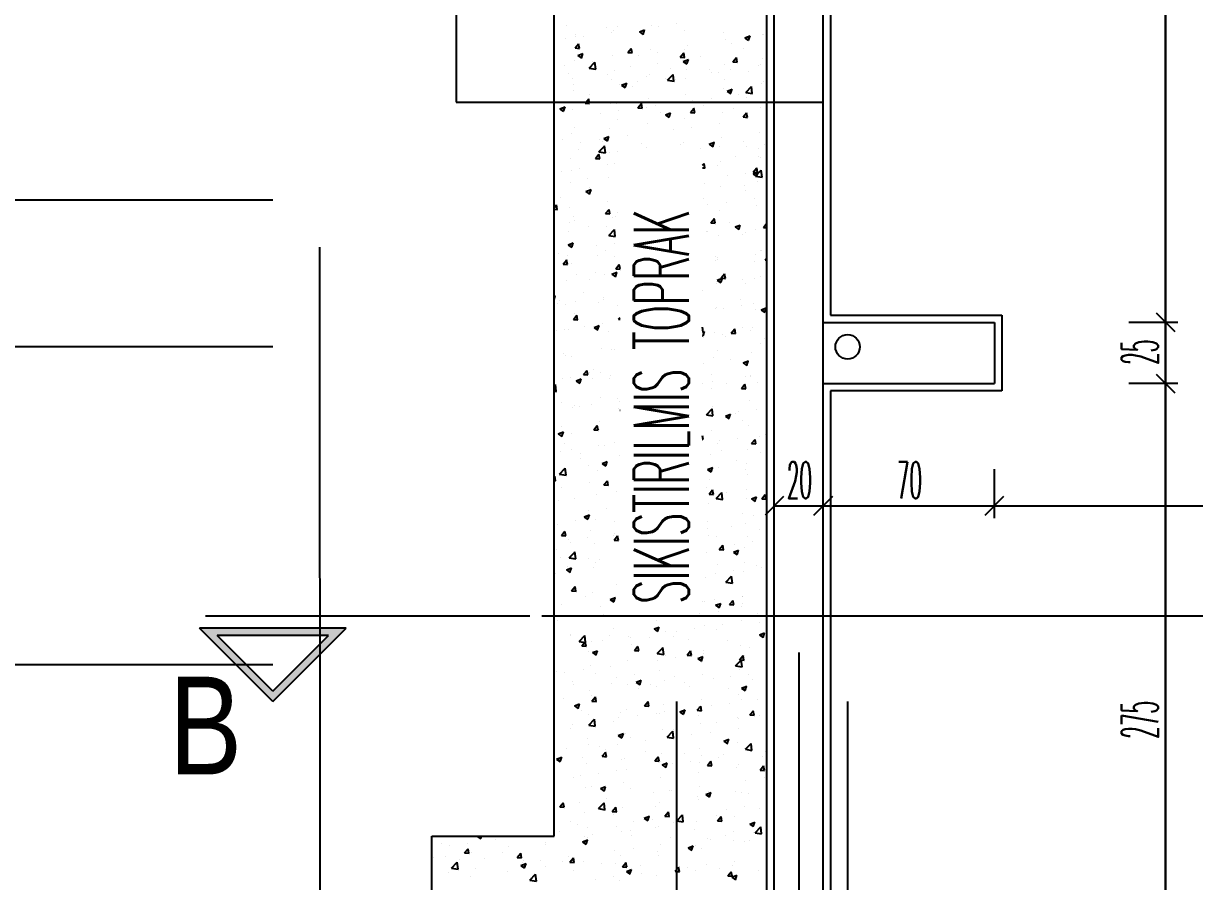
# Model space of a CAD drawing. Extents: x 78 to 306, y -397 to 18.
# Drawn here: x 271.0877 to 271.1835, y -396.5953 to -396.5251 of the extents above; entities that cross this region are included whole.
import ezdxf

# ---------------------------------------------------------------- set-up
doc = ezdxf.new("R2010")
doc.units = 0
doc.header["$LTSCALE"] = 0.5
doc.header["$MEASUREMENT"] = 0
for name, pattern in [('DASHDOT2', [0.5, 0.25, -0.125, 0, -0.125]), ('DASHED', [0.75, 0.5, -0.25]), ('DOT2', [0.125, 0, -0.125])]:
    doc.linetypes.add(name, pattern=pattern)
doc.layers.get('0').update_dxf_attribs({"linetype": 'CONTINUOUS'})
for name, color, linetype in [('AKS', 5, 'DASHDOT2'), ('ASHADE', 7, 'CONTINUOUS'), ('DUVAR', 6, 'CONTINUOUS'), ('INS.YAKL.', 30, 'CONTINUOUS'), ('IZDUSUM', 2, 'DOT2'), ('KAPI', 1, 'CONTINUOUS'), ('KOLON', 4, 'CONTINUOUS'), ('MERDIVEN', 3, 'CONTINUOUS'), ('OLCU', 31, 'CONTINUOUS'), ('SIVA', 7, 'CONTINUOUS'), ('TARAMA', 8, 'CONTINUOUS')]:
    doc.layers.add(name, color=color, linetype=linetype)
doc.styles.add('MİMARİ YAZI', font='arial.ttf')
doc.styles.add('OLCU', font='romans.shx', dxfattribs={"width": 0.6, "height": 0.125})
doc.styles.add('OLCUIC', font='ROMANS.SHX', dxfattribs={"width": 0.4, "height": 0.15})

msp = doc.modelspace()

# ---------------------------------------------------------------- hatches: boundary and pattern name
at = {"layer": 'KAPI'}
h = msp.add_hatch(color=256, dxfattribs=at)
h.paths.add_polyline_path([(271.114144, -396.57456), (271.102144, -396.57456), (271.108144, -396.58056)])
h.paths.add_polyline_path([(271.112695, -396.57516), (271.108144, -396.579711), (271.103592, -396.57516)], flags=16)

# ---------------------------------------------------------------- linework, layer by layer
at = {"color": 0, "linetype": 'ByBlock'}
for p, q in [((271.180394, -396.54881), (271.181894, -396.55031)), ((271.181894, -396.55031), (271.180394, -396.54881)), ((271.180394, -396.55381), (271.181894, -396.55531)), ((271.181894, -396.55531), (271.180394, -396.55381)), ((271.149894, -396.56381), (271.148394, -396.56531)), ((271.153894, -396.56381), (271.152394, -396.56531)), ((271.152394, -396.56531), (271.153894, -396.56381)), ((271.167894, -396.56381), (271.166394, -396.56531)), ((271.166394, -396.56531), (271.167894, -396.56381))]:
    msp.add_line(p, q, dxfattribs=at)
at = {"layer": 'AKS'}
for p, q in [((271.151144, -396.35156), (271.151144, -396.83956)), ((271.141144, -396.35556), (271.141144, -396.83556)), ((271.155144, -396.35556), (271.155144, -396.83556)), ((271.333144, -396.53956), (271.037144, -396.53956)), ((271.333144, -396.55156), (271.041144, -396.55156)), ((271.333144, -396.57756), (271.037144, -396.57756))]:
    msp.add_line(p, q, dxfattribs=at)
at = {"layer": 'ASHADE'}
msp.add_circle((271.155144, -396.55156), 0.001, dxfattribs=at)
at = {"layer": 'DUVAR'}
for p, q in [((271.149144, -396.60956), (271.149144, -396.47156)), ((271.153144, -396.54956), (271.153144, -396.47156)), ((271.153144, -396.60956), (271.153144, -396.55456))]:
    msp.add_line(p, q, dxfattribs=at)
at = {"layer": 'INS.YAKL.', "linetype": 'DASHED', "ltscale": 0.5}
msp.add_line((271.112061, -396.893402), (271.11197, -396.458667), dxfattribs=at)
at = {"layer": 'IZDUSUM', "ltscale": 0.6}
for p, q in [((271.123144, -396.45756), (271.123144, -396.53156)), ((271.123144, -396.53156), (271.153144, -396.53156))]:
    msp.add_line(p, q, dxfattribs=at)
at = {"layer": 'KAPI', "linetype": 'DASHED', "ltscale": 0.4}
msp.add_line((271.130144, -396.57356), (271.549144, -396.57356), dxfattribs=at)
at = {"layer": 'KAPI'}
for p, q in [((271.114144, -396.57456), (271.102144, -396.57456)), ((271.108144, -396.58056), (271.102144, -396.57456)), ((271.108144, -396.58056), (271.114144, -396.57456)), ((271.112695, -396.57516), (271.103592, -396.57516)), ((271.108144, -396.579711), (271.103592, -396.57516)), ((271.108144, -396.579711), (271.112695, -396.57516))]:
    msp.add_line(p, q, dxfattribs=at)
at = {"layer": 'KOLON'}
for p, q in [((271.153144, -396.55456), (271.153144, -396.54956)), ((271.153144, -396.54956), (271.167144, -396.54956)), ((271.167144, -396.54956), (271.167144, -396.55456)), ((271.153144, -396.55456), (271.167144, -396.55456))]:
    msp.add_line(p, q, dxfattribs=at)
at = {"layer": 'KOLON', "linetype": 'DASHED', "ltscale": 0.4}
msp.add_line((271.10262, -396.57356), (271.129144, -396.57356), dxfattribs=at)
at = {"layer": 'MERDIVEN'}
for p, q in [((271.131144, -396.59156), (271.131144, -396.43956)), ((271.121144, -396.59156), (271.131144, -396.59156)), ((271.121144, -396.63856), (271.121144, -396.59156))]:
    msp.add_line(p, q, dxfattribs=at)
at = {"layer": 'OLCU', "ltscale": 1.4}
for p, q in [((271.181144, -396.45656), (271.181144, -396.73456)), ((271.181144, -396.54956), (271.181144, -396.47156)), ((271.182144, -396.54956), (271.178144, -396.54956)), ((271.181144, -396.55456), (271.181144, -396.54956)), ((271.182144, -396.55456), (271.178144, -396.55456)), ((271.181144, -396.60956), (271.181144, -396.55456)), ((271.167144, -396.56556), (271.167144, -396.56156)), ((271.149144, -396.56456), (271.153144, -396.56456)), ((271.153144, -396.56456), (271.167144, -396.56456)), ((271.167144, -396.56456), (271.281144, -396.56456))]:
    msp.add_line(p, q, dxfattribs=at)
at = {"layer": 'SIVA', "ltscale": 1.4}
for p, q in [((271.148544, -396.60896), (271.148544, -396.47156)), ((271.153744, -396.47216), (271.153744, -396.54896)), ((271.153744, -396.54896), (271.167744, -396.54896)), ((271.167744, -396.54896), (271.167744, -396.55516)), ((271.167744, -396.55516), (271.153744, -396.55516)), ((271.153744, -396.55516), (271.153744, -396.60896))]:
    msp.add_line(p, q, dxfattribs=at)
at = {"layer": 'TARAMA'}
for p, q in [((271.132187, -396.525308), (271.132187, -396.525308)), ((271.132858, -396.526001), (271.132858, -396.526001)), ((271.13539, -396.525444), (271.13539, -396.525444)), ((271.135855, -396.525849), (271.135855, -396.525849)), ((271.135996, -396.5257), (271.135996, -396.5257)), ((271.136358, -396.525401), (271.136358, -396.525401)), ((271.138124, -396.525809), (271.138544, -396.525648)), ((271.138124, -396.525809), (271.138422, -396.52601)), ((271.138416, -396.526012), (271.138538, -396.525649)), ((271.138593, -396.525579), (271.138593, -396.525579)), ((271.139077, -396.525278), (271.139077, -396.525278)), ((271.139644, -396.52535), (271.139644, -396.52535)), ((271.141146, -396.525153), (271.141146, -396.525153)), ((271.141796, -396.525714), (271.141796, -396.525714)), ((271.144999, -396.52585), (271.144999, -396.52585)), ((271.148202, -396.525985), (271.148202, -396.525985)), ((271.148231, -396.526019), (271.148231, -396.526019)), ((271.13208, -396.526346), (271.13208, -396.526346)), ((271.132854, -396.527123), (271.133144, -396.526779)), ((271.13288, -396.52615), (271.13288, -396.52615)), ((271.133207, -396.527156), (271.133138, -396.52678)), ((271.133582, -396.526148), (271.133582, -396.526148)), ((271.142034, -396.526891), (271.142034, -396.526891)), ((271.145151, -396.526441), (271.145151, -396.526441)), ((271.145629, -396.526721), (271.145629, -396.526721)), ((271.146746, -396.52629), (271.147166, -396.526128)), ((271.146746, -396.52629), (271.147045, -396.526491)), ((271.147039, -396.526492), (271.147161, -396.52613)), ((271.147131, -396.526523), (271.147131, -396.526523)), ((271.132854, -396.527123), (271.133213, -396.527155)), ((271.133082, -396.527744), (271.133502, -396.527583)), ((271.133082, -396.527744), (271.133381, -396.527946)), ((271.133375, -396.527947), (271.133497, -396.527584)), ((271.135923, -396.527698), (271.135923, -396.527698)), ((271.137158, -396.5275), (271.137447, -396.527155)), ((271.137158, -396.5275), (271.137516, -396.527531)), ((271.137511, -396.527533), (271.137441, -396.527156)), ((271.138066, -396.527717), (271.138066, -396.527717)), ((271.139004, -396.527275), (271.139004, -396.527275)), ((271.139568, -396.527519), (271.139568, -396.527519)), ((271.141461, -396.527876), (271.141751, -396.527532)), ((271.141461, -396.527876), (271.14182, -396.527908)), ((271.141814, -396.527909), (271.141745, -396.527533)), ((271.14184, -396.52722), (271.14184, -396.52722)), ((271.143108, -396.527779), (271.143108, -396.527779)), ((271.145765, -396.528253), (271.146054, -396.527908)), ((271.146118, -396.528286), (271.146049, -396.527909)), ((271.146607, -396.527179), (271.146607, -396.527179)), ((271.132004, -396.528515), (271.132004, -396.528515)), ((271.132807, -396.528147), (271.132807, -396.528147)), ((271.134014, -396.528774), (271.134481, -396.528287)), ((271.134014, -396.528774), (271.134547, -396.528856)), ((271.134222, -396.52851), (271.134222, -396.52851)), ((271.134276, -396.528216), (271.134276, -396.528216)), ((271.134542, -396.528856), (271.134475, -396.528287)), ((271.137425, -396.528645), (271.137425, -396.528645)), ((271.139609, -396.52838), (271.139609, -396.52838)), ((271.140628, -396.52878), (271.140628, -396.52878)), ((271.141705, -396.528225), (271.142125, -396.528064)), ((271.141705, -396.528225), (271.142003, -396.528426)), ((271.141961, -396.528888), (271.141961, -396.528888)), ((271.141998, -396.528427), (271.142119, -396.528065)), ((271.143831, -396.528916), (271.143831, -396.528916)), ((271.145078, -396.528439), (271.145078, -396.528439)), ((271.145553, -396.52889), (271.145553, -396.52889)), ((271.145765, -396.528253), (271.146124, -396.528284)), ((271.147825, -396.528591), (271.147825, -396.528591)), ((271.148045, -396.528496), (271.148045, -396.528496)), ((271.148158, -396.528016), (271.148158, -396.528016)), ((271.132284, -396.52918), (271.132284, -396.52918)), ((271.132611, -396.529581), (271.132611, -396.529581)), ((271.135487, -396.529316), (271.135487, -396.529316)), ((271.13585, -396.529695), (271.13585, -396.529695)), ((271.13611, -396.528981), (271.13611, -396.528981)), ((271.137989, -396.529886), (271.137989, -396.529886)), ((271.13869, -396.529451), (271.13869, -396.529451)), ((271.138931, -396.529273), (271.138931, -396.529273)), ((271.140262, -396.529586), (271.140262, -396.529586)), ((271.140417, -396.529767), (271.140885, -396.52928)), ((271.140417, -396.529767), (271.140951, -396.529849)), ((271.140945, -396.52985), (271.140879, -396.52928)), ((271.141047, -396.529697), (271.141047, -396.529697)), ((271.141893, -396.529586), (271.141893, -396.529586)), ((271.144051, -396.529088), (271.144051, -396.529088)), ((271.144546, -396.529097), (271.144546, -396.529097)), ((271.145096, -396.529722), (271.145096, -396.529722)), ((271.147034, -396.529051), (271.147034, -396.529051)), ((271.148299, -396.529857), (271.148299, -396.529857)), ((271.132698, -396.530582), (271.132698, -396.530582)), ((271.132734, -396.530145), (271.132734, -396.530145)), ((271.136487, -396.530083), (271.136487, -396.530083)), ((271.136664, -396.53016), (271.137084, -396.529999)), ((271.136664, -396.53016), (271.136962, -396.530361)), ((271.136956, -396.530363), (271.137078, -396.53)), ((271.137548, -396.530298), (271.137548, -396.530298)), ((271.145005, -396.530436), (271.145005, -396.530436)), ((271.145286, -396.530641), (271.145707, -396.530479)), ((271.145286, -396.530641), (271.145585, -396.530842)), ((271.145579, -396.530843), (271.145701, -396.530481)), ((271.146821, -396.53076), (271.147288, -396.530273)), ((271.146821, -396.53076), (271.147354, -396.530843)), ((271.147349, -396.530843), (271.147282, -396.530273)), ((271.148085, -396.530013), (271.148085, -396.530013)), ((271.133028, -396.531559), (271.133028, -396.531559)), ((271.133687, -396.531637), (271.133751, -396.53156)), ((271.133687, -396.531637), (271.134045, -396.531668)), ((271.133751, -396.53156), (271.133976, -396.531292)), ((271.13402, -396.53156), (271.13397, -396.531293)), ((271.13404, -396.531669), (271.13402, -396.53156)), ((271.134048, -396.530899), (271.134048, -396.530899)), ((271.135777, -396.531692), (271.135777, -396.531692)), ((271.136231, -396.531695), (271.136231, -396.531695)), ((271.13799, -396.532013), (271.13828, -396.531668)), ((271.138343, -396.532046), (271.138274, -396.53167)), ((271.138858, -396.53127), (271.138858, -396.53127)), ((271.141888, -396.530886), (271.141888, -396.530886)), ((271.142473, -396.531454), (271.142473, -396.531454)), ((271.143338, -396.531797), (271.143338, -396.531797)), ((271.143975, -396.531256), (271.143975, -396.531256)), ((271.146247, -396.530957), (271.146247, -396.530957)), ((271.146837, -396.531196), (271.146837, -396.531196)), ((271.131622, -396.532095), (271.132042, -396.531934)), ((271.131622, -396.532095), (271.131921, -396.532297)), ((271.131915, -396.532298), (271.132037, -396.531935)), ((271.132661, -396.532142), (271.132661, -396.532142)), ((271.134909, -396.53245), (271.134909, -396.53245)), ((271.136411, -396.532252), (271.136411, -396.532252)), ((271.13799, -396.532013), (271.138349, -396.532044)), ((271.138683, -396.531953), (271.138683, -396.531953)), ((271.139434, -396.53183), (271.139434, -396.53183)), ((271.139839, -396.532398), (271.139839, -396.532398)), ((271.140245, -396.532576), (271.140665, -396.532415)), ((271.140245, -396.532576), (271.140544, -396.532777)), ((271.140538, -396.532778), (271.14066, -396.532416)), ((271.142294, -396.53239), (271.142583, -396.532045)), ((271.142294, -396.53239), (271.142653, -396.532421)), ((271.142647, -396.532422), (271.142577, -396.532046)), ((271.142637, -396.531965), (271.142637, -396.531965)), ((271.144932, -396.532433), (271.144932, -396.532433)), ((271.14584, -396.532101), (271.14584, -396.532101)), ((271.146597, -396.532766), (271.146887, -396.532421)), ((271.146597, -396.532766), (271.146956, -396.532797)), ((271.14695, -396.532799), (271.146881, -396.532423)), ((271.148012, -396.532011), (271.148012, -396.532011)), ((271.132841, -396.533599), (271.132841, -396.533599)), ((271.135704, -396.53369), (271.135704, -396.53369)), ((271.13634, -396.532998), (271.13634, -396.532998)), ((271.138785, -396.533267), (271.138785, -396.533267)), ((271.141816, -396.532883), (271.141816, -396.532883)), ((271.142396, -396.533623), (271.142396, -396.533623)), ((271.144669, -396.533324), (271.144669, -396.533324)), ((271.148458, -396.532825), (271.148458, -396.532825)), ((271.13186, -396.534625), (271.13186, -396.534625)), ((271.132588, -396.53414), (271.132588, -396.53414)), ((271.134832, -396.534618), (271.134832, -396.534618)), ((271.135204, -396.534511), (271.135624, -396.53435)), ((271.135204, -396.534511), (271.135502, -396.534712)), ((271.135497, -396.534714), (271.135618, -396.534351)), ((271.137105, -396.534319), (271.137105, -396.534319)), ((271.140894, -396.53382), (271.140894, -396.53382)), ((271.144859, -396.534431), (271.144859, -396.534431)), ((271.14794, -396.534008), (271.14794, -396.534008)), ((271.133125, -396.535431), (271.133125, -396.535431)), ((271.13333, -396.534816), (271.13333, -396.534816)), ((271.134809, -396.535611), (271.135277, -396.535124)), ((271.134809, -396.535611), (271.135343, -396.535694)), ((271.135063, -396.534761), (271.135063, -396.534761)), ((271.135337, -396.535694), (271.135271, -396.535124)), ((271.136328, -396.535567), (271.136328, -396.535567)), ((271.138266, -396.534896), (271.138266, -396.534896)), ((271.138712, -396.535265), (271.138712, -396.535265)), ((271.141469, -396.535031), (271.141469, -396.535031)), ((271.141743, -396.53488), (271.141743, -396.53488)), ((271.14309, -396.535377), (271.14309, -396.535377)), ((271.143827, -396.534992), (271.144247, -396.53483)), ((271.143827, -396.534992), (271.144125, -396.535193)), ((271.144119, -396.535194), (271.144241, -396.534832)), ((271.144671, -396.535167), (271.144671, -396.535167)), ((271.14659, -396.534776), (271.14659, -396.534776)), ((271.146879, -396.535191), (271.146879, -396.535191)), ((271.147874, -396.535302), (271.147874, -396.535302)), ((271.148382, -396.534993), (271.148382, -396.534993)), ((271.132515, -396.536137), (271.132515, -396.536137)), ((271.134519, -396.53615), (271.134809, -396.535805)), ((271.134519, -396.53615), (271.134878, -396.536181)), ((271.134872, -396.536182), (271.134803, -396.535806)), ((271.135631, -396.535687), (271.135631, -396.535687)), ((271.136092, -396.536578), (271.136092, -396.536578)), ((271.143284, -396.536715), (271.143416, -396.536558)), ((271.143479, -396.536935), (271.14341, -396.536559)), ((271.144786, -396.536428), (271.144786, -396.536428)), ((271.145937, -396.535973), (271.145937, -396.535973)), ((271.147867, -396.536006), (271.147867, -396.536006)), ((271.148027, -396.536094), (271.148027, -396.536094)), ((271.131752, -396.537183), (271.131752, -396.537183)), ((271.132593, -396.537179), (271.132593, -396.537179)), ((271.133254, -396.536985), (271.133254, -396.536985)), ((271.135526, -396.536686), (271.135526, -396.536686)), ((271.143284, -396.536916), (271.143485, -396.536934)), ((271.144528, -396.536694), (271.144528, -396.536694)), ((271.145301, -396.537558), (271.145301, -396.537558)), ((271.146803, -396.53736), (271.146803, -396.53736)), ((271.147408, -396.537407), (271.147828, -396.537246)), ((271.147408, -396.537407), (271.147706, -396.537609)), ((271.14743, -396.537279), (271.147719, -396.536934)), ((271.14743, -396.537279), (271.147789, -396.537311)), ((271.147616, -396.537598), (271.148084, -396.537111)), ((271.147701, -396.53761), (271.147822, -396.537247)), ((271.147783, -396.537312), (271.147714, -396.536936)), ((271.148144, -396.537681), (271.148078, -396.537111)), ((271.132442, -396.538134), (271.132442, -396.538134)), ((271.133869, -396.537811), (271.133869, -396.537811)), ((271.134031, -396.538496), (271.134031, -396.538496)), ((271.135558, -396.537684), (271.135558, -396.537684)), ((271.143478, -396.538217), (271.143478, -396.538217)), ((271.144713, -396.538425), (271.144713, -396.538425)), ((271.146681, -396.538352), (271.146681, -396.538352)), ((271.147616, -396.537598), (271.14815, -396.53768)), ((271.147794, -396.538003), (271.147794, -396.538003)), ((271.131676, -396.539351), (271.131676, -396.539351)), ((271.133744, -396.538862), (271.134164, -396.538701)), ((271.133744, -396.538862), (271.134042, -396.539063)), ((271.133948, -396.539052), (271.133948, -396.539052)), ((271.134037, -396.539064), (271.134158, -396.538702)), ((271.14332, -396.539395), (271.14332, -396.539395)), ((271.14682, -396.538794), (271.14682, -396.538794)), ((271.147497, -396.539427), (271.147497, -396.539427)), ((271.131144, -396.540172), (271.131337, -396.539942)), ((271.131144, -396.540295), (271.131407, -396.540318)), ((271.131401, -396.540319), (271.131332, -396.539943)), ((271.132369, -396.540132), (271.132369, -396.540132)), ((271.135352, -396.540663), (271.135641, -396.540318)), ((271.135485, -396.539682), (271.135485, -396.539682)), ((271.135705, -396.540695), (271.135635, -396.540319)), ((271.143723, -396.539924), (271.143723, -396.539924)), ((271.14464, -396.540423), (271.14464, -396.540423)), ((271.145225, -396.539726), (271.145225, -396.539726)), ((271.147721, -396.54), (271.147721, -396.54)), ((271.132701, -396.540877), (271.132701, -396.540877)), ((271.132823, -396.541197), (271.132823, -396.541197)), ((271.135352, -396.540663), (271.13571, -396.540694)), ((271.135904, -396.541012), (271.135904, -396.541012)), ((271.136159, -396.54092), (271.136159, -396.54092)), ((271.136322, -396.540596), (271.136322, -396.540596)), ((271.143959, -396.541416), (271.144248, -396.541071)), ((271.144312, -396.541448), (271.144242, -396.541072)), ((271.132296, -396.542129), (271.132296, -396.542129)), ((271.13237, -396.541419), (271.13237, -396.541419)), ((271.133966, -396.541683), (271.133966, -396.541683)), ((271.135412, -396.541679), (271.135412, -396.541679)), ((271.135605, -396.542449), (271.136072, -396.541962)), ((271.136133, -396.542532), (271.136066, -396.541962)), ((271.143574, -396.542089), (271.143574, -396.542089)), ((271.143646, -396.542093), (271.143646, -396.542093)), ((271.143959, -396.541416), (271.144318, -396.541447)), ((271.145512, -396.541418), (271.145512, -396.541418)), ((271.145919, -396.541794), (271.145919, -396.541794)), ((271.145948, -396.541758), (271.146368, -396.541597)), ((271.145948, -396.541758), (271.146247, -396.541959)), ((271.146241, -396.541961), (271.146363, -396.541598)), ((271.146777, -396.542224), (271.146777, -396.542224)), ((271.147648, -396.541998), (271.147648, -396.541998)), ((271.148262, -396.541792), (271.148544, -396.541457)), ((271.148262, -396.541792), (271.148544, -396.541817)), ((271.132284, -396.543213), (271.132704, -396.543052)), ((271.132284, -396.543213), (271.132582, -396.543414)), ((271.132577, -396.543415), (271.132698, -396.543053)), ((271.13458, -396.543286), (271.13458, -396.543286)), ((271.135605, -396.542449), (271.136138, -396.542532)), ((271.136083, -396.543089), (271.136083, -396.543089)), ((271.144567, -396.54242), (271.144567, -396.54242)), ((271.146572, -396.542374), (271.146572, -396.542374)), ((271.131507, -396.543926), (271.131507, -396.543926)), ((271.132223, -396.544126), (271.132223, -396.544126)), ((271.13471, -396.544062), (271.13471, -396.544062)), ((271.135339, -396.543677), (271.135339, -396.543677)), ((271.136074, -396.544176), (271.136074, -396.544176)), ((271.14434, -396.54416), (271.14434, -396.54416)), ((271.147575, -396.543995), (271.147575, -396.543995)), ((271.14801, -396.543692), (271.14801, -396.543692)), ((271.14813, -396.543661), (271.14813, -396.543661)), ((271.131881, -396.544799), (271.13217, -396.544455)), ((271.131881, -396.544799), (271.132239, -396.544831)), ((271.132234, -396.544832), (271.132164, -396.544456)), ((271.132575, -396.544777), (271.132575, -396.544777)), ((271.136184, -396.545176), (271.136474, -396.544831)), ((271.136184, -396.545176), (271.136534, -396.545207)), ((271.136534, -396.54519), (271.136468, -396.544833)), ((271.144319, -396.544468), (271.144319, -396.544468)), ((271.144494, -396.544417), (271.144494, -396.544417)), ((271.14451, -396.544292), (271.14451, -396.544292)), ((271.147522, -396.544603), (271.147522, -396.544603)), ((271.148412, -396.544435), (271.148544, -396.544298)), ((271.148412, -396.544435), (271.148544, -396.544456)), ((271.13215, -396.546124), (271.13215, -396.546124)), ((271.133002, -396.545653), (271.133002, -396.545653)), ((271.134013, -396.546094), (271.134013, -396.546094)), ((271.134504, -396.545455), (271.134504, -396.545455)), ((271.135267, -396.545674), (271.135267, -396.545674)), ((271.135865, -396.545628), (271.136286, -396.545467)), ((271.135865, -396.545628), (271.136164, -396.54583)), ((271.136158, -396.545831), (271.13628, -396.545469)), ((271.144488, -396.546109), (271.144908, -396.545948)), ((271.144488, -396.546109), (271.144787, -396.54631)), ((271.144781, -396.546312), (271.144903, -396.545949)), ((271.144791, -396.545929), (271.145081, -396.545584)), ((271.144791, -396.545929), (271.14515, -396.54596)), ((271.145144, -396.545962), (271.145075, -396.545586)), ((271.146551, -396.546028), (271.146551, -396.546028)), ((271.147502, -396.545992), (271.147502, -396.545992)), ((271.148053, -396.54583), (271.148053, -396.54583)), ((271.133541, -396.547128), (271.133541, -396.547128)), ((271.143303, -396.546993), (271.143303, -396.546993)), ((271.144421, -396.546415), (271.144421, -396.546415)), ((271.146802, -396.546392), (271.146802, -396.546392)), ((271.131144, -396.547441), (271.131244, -396.547402)), ((271.131144, -396.547686), (271.131239, -396.547404)), ((271.131424, -396.548019), (271.131424, -396.548019)), ((271.131604, -396.547798), (271.131604, -396.547798)), ((271.132926, -396.547822), (271.132926, -396.547822)), ((271.134806, -396.547934), (271.134806, -396.547934)), ((271.135194, -396.547671), (271.135194, -396.547671)), ((271.135198, -396.547522), (271.135198, -396.547522)), ((271.146353, -396.547669), (271.146353, -396.547669)), ((271.147429, -396.54799), (271.147429, -396.54799)), ((271.132077, -396.548121), (271.132077, -396.548121)), ((271.132713, -396.549313), (271.133002, -396.548968)), ((271.132805, -396.548794), (271.132805, -396.548794)), ((271.133066, -396.549345), (271.132997, -396.548969)), ((271.136305, -396.548194), (271.136305, -396.548194)), ((271.144348, -396.548412), (271.144348, -396.548412)), ((271.144415, -396.54834), (271.144415, -396.54834)), ((271.144973, -396.548394), (271.144973, -396.548394)), ((271.146475, -396.548196), (271.146475, -396.548196)), ((271.147618, -396.548475), (271.147618, -396.548475)), ((271.14807, -396.548525), (271.14849, -396.548363)), ((271.14807, -396.548525), (271.148368, -396.548726)), ((271.148362, -396.548727), (271.148484, -396.548365)), ((271.132713, -396.549313), (271.133072, -396.549344)), ((271.13362, -396.549889), (271.13362, -396.549889)), ((271.134406, -396.549979), (271.134826, -396.549818)), ((271.134406, -396.549979), (271.134704, -396.550181)), ((271.134698, -396.550182), (271.13482, -396.549819)), ((271.135121, -396.549669), (271.135121, -396.549669)), ((271.1364, -396.549287), (271.136534, -396.549148)), ((271.1364, -396.549287), (271.136534, -396.549308)), ((271.143332, -396.550363), (271.143284, -396.549952)), ((271.146554, -396.549972), (271.146554, -396.549972)), ((271.147356, -396.549987), (271.147356, -396.549987)), ((271.131347, -396.550188), (271.131347, -396.550188)), ((271.132004, -396.550118), (271.132004, -396.550118)), ((271.132348, -396.550178), (271.132348, -396.550178)), ((271.135551, -396.550313), (271.135551, -396.550313)), ((271.143284, -396.550362), (271.143448, -396.550299)), ((271.143284, -396.550355), (271.143337, -396.550363)), ((271.143284, -396.550632), (271.143327, -396.550661)), ((271.143321, -396.550663), (271.143443, -396.5503)), ((271.143394, -396.550761), (271.143394, -396.550761)), ((271.144275, -396.55041), (271.144275, -396.55041)), ((271.144896, -396.550563), (271.144896, -396.550563)), ((271.145159, -396.550719), (271.145159, -396.550719)), ((271.145624, -396.550442), (271.145913, -396.550097)), ((271.145624, -396.550442), (271.145983, -396.550474)), ((271.145977, -396.550475), (271.145907, -396.550099)), ((271.147169, -396.550264), (271.147169, -396.550264)), ((271.148362, -396.550854), (271.148362, -396.550854)), ((271.135048, -396.551666), (271.135048, -396.551666)), ((271.135831, -396.551756), (271.135831, -396.551756)), ((271.136057, -396.551774), (271.136057, -396.551774)), ((271.144493, -396.55189), (271.144493, -396.55189)), ((271.147992, -396.551289), (271.147992, -396.551289)), ((271.131931, -396.552116), (271.131931, -396.552116)), ((271.132041, -396.552255), (271.132041, -396.552255)), ((271.132558, -396.552374), (271.132558, -396.552374)), ((271.144202, -396.552407), (271.144202, -396.552407)), ((271.14559, -396.55263), (271.14559, -396.55263)), ((271.14661, -396.552876), (271.14703, -396.552714)), ((271.14661, -396.552876), (271.146908, -396.553077)), ((271.146903, -396.553078), (271.147024, -396.552716)), ((271.147283, -396.551984), (271.147283, -396.551984)), ((271.131179, -396.553244), (271.131179, -396.553244)), ((271.133546, -396.553826), (271.133835, -396.553481)), ((271.133546, -396.553826), (271.133904, -396.553857)), ((271.133899, -396.553858), (271.133829, -396.553482)), ((271.133995, -396.553692), (271.133995, -396.553692)), ((271.134382, -396.553379), (271.134382, -396.553379)), ((271.134975, -396.553663), (271.134975, -396.553663)), ((271.143318, -396.552929), (271.143318, -396.552929)), ((271.143991, -396.553785), (271.143991, -396.553785)), ((271.131144, -396.554765), (271.13126, -396.554645)), ((271.13132, -396.555215), (271.131254, -396.554645)), ((271.131858, -396.554113), (271.131858, -396.554113)), ((271.132444, -396.55405), (271.132444, -396.55405)), ((271.132946, -396.55433), (271.133366, -396.554169)), ((271.132946, -396.55433), (271.133244, -396.554532)), ((271.133238, -396.554533), (271.13336, -396.55417)), ((271.134252, -396.554123), (271.134252, -396.554123)), ((271.135647, -396.554185), (271.135647, -396.554185)), ((271.135754, -396.553925), (271.135754, -396.553925)), ((271.143285, -396.55459), (271.143285, -396.55459)), ((271.144129, -396.554404), (271.144129, -396.554404)), ((271.145256, -396.554591), (271.145256, -396.554591)), ((271.146456, -396.554955), (271.146746, -396.554611)), ((271.146809, -396.554988), (271.14674, -396.554612)), ((271.146784, -396.55399), (271.146784, -396.55399)), ((271.147194, -396.55392), (271.147194, -396.55392)), ((271.14721, -396.553982), (271.14721, -396.553982)), ((271.147801, -396.554498), (271.147801, -396.554498)), ((271.148459, -396.554726), (271.148459, -396.554726)), ((271.131144, -396.555186), (271.131326, -396.555215)), ((271.134902, -396.555661), (271.134902, -396.555661)), ((271.144012, -396.554997), (271.144012, -396.554997)), ((271.146456, -396.554955), (271.146815, -396.554987)), ((271.131785, -396.556111), (271.131785, -396.556111)), ((271.132674, -396.556489), (271.132674, -396.556489)), ((271.132788, -396.556392), (271.132788, -396.556392)), ((271.133188, -396.556429), (271.133188, -396.556429)), ((271.134176, -396.556292), (271.134176, -396.556292)), ((271.136287, -396.555792), (271.136287, -396.555792)), ((271.136391, -396.556564), (271.136391, -396.556564)), ((271.136448, -396.555992), (271.136448, -396.555992)), ((271.143599, -396.557118), (271.144067, -396.556631)), ((271.144056, -396.556402), (271.144056, -396.556402)), ((271.144127, -396.557201), (271.144061, -396.556631)), ((271.147137, -396.555979), (271.147137, -396.555979)), ((271.147725, -396.556667), (271.147725, -396.556667)), ((271.134829, -396.557658), (271.134829, -396.557658)), ((271.136527, -396.556746), (271.136534, -396.556743)), ((271.136527, -396.556746), (271.136534, -396.55675)), ((271.143599, -396.557118), (271.144133, -396.557201)), ((271.14515, -396.557227), (271.14557, -396.557065)), ((271.14515, -396.557227), (271.145448, -396.557428)), ((271.145443, -396.557429), (271.145564, -396.557067)), ((271.146, -396.55697), (271.146, -396.55697)), ((271.146223, -396.556864), (271.146223, -396.556864)), ((271.146536, -396.55757), (271.146536, -396.55757)), ((271.131486, -396.558681), (271.131906, -396.55852)), ((271.131712, -396.558108), (271.131712, -396.558108)), ((271.131779, -396.558884), (271.1319, -396.558521)), ((271.134378, -396.558339), (271.134667, -396.557994)), ((271.134378, -396.558339), (271.134737, -396.55837)), ((271.134731, -396.558372), (271.134662, -396.557995)), ((271.13487, -396.558359), (271.13487, -396.558359)), ((271.143983, -396.558399), (271.143983, -396.558399)), ((271.147064, -396.557977), (271.147064, -396.557977)), ((271.131486, -396.558681), (271.131784, -396.558883)), ((271.13202, -396.559495), (271.13202, -396.559495)), ((271.132597, -396.558658), (271.132597, -396.558658)), ((271.136039, -396.559372), (271.136039, -396.559372)), ((271.143338, -396.559125), (271.143284, -396.558829)), ((271.143284, -396.559118), (271.143344, -396.559123)), ((271.144475, -396.559488), (271.144475, -396.559488)), ((271.144644, -396.559231), (271.144644, -396.559231)), ((271.146146, -396.559033), (271.146146, -396.559033)), ((271.147289, -396.559468), (271.147578, -396.559124)), ((271.147289, -396.559468), (271.147648, -396.5595)), ((271.147642, -396.559501), (271.147572, -396.559125)), ((271.147974, -396.558887), (271.147974, -396.558887)), ((271.148419, -396.558734), (271.148419, -396.558734)), ((271.131639, -396.560105), (271.131639, -396.560105)), ((271.13254, -396.559972), (271.13254, -396.559972)), ((271.133285, -396.560301), (271.133285, -396.560301)), ((271.134756, -396.559655), (271.134756, -396.559655)), ((271.135223, -396.55963), (271.135223, -396.55963)), ((271.136488, -396.560436), (271.136488, -396.560436)), ((271.14391, -396.560396), (271.14391, -396.560396)), ((271.144832, -396.560036), (271.144832, -396.560036)), ((271.146991, -396.559974), (271.146991, -396.559974)), ((271.148035, -396.560171), (271.148035, -396.560171)), ((271.131588, -396.56197), (271.132055, -396.561483)), ((271.132116, -396.562052), (271.132049, -396.561483)), ((271.133291, -396.560725), (271.133291, -396.560725)), ((271.133978, -396.56129), (271.133978, -396.56129)), ((271.135067, -396.561097), (271.135487, -396.560936)), ((271.135067, -396.561097), (271.135366, -396.561298)), ((271.13536, -396.561299), (271.135482, -396.560937)), ((271.14369, -396.561577), (271.14411, -396.561416)), ((271.143983, -396.56178), (271.144104, -396.561417)), ((271.144568, -396.561399), (271.144568, -396.561399)), ((271.146097, -396.560842), (271.146097, -396.560842)), ((271.14684, -396.5611), (271.14684, -396.5611)), ((271.131144, -396.562193), (271.131196, -396.562131)), ((271.13126, -396.562508), (271.131191, -396.562132)), ((271.131567, -396.562103), (271.131567, -396.562103)), ((271.131588, -396.56197), (271.132121, -396.562052)), ((271.134683, -396.561653), (271.134683, -396.561653)), ((271.14369, -396.561577), (271.143988, -396.561779)), ((271.143837, -396.562394), (271.143837, -396.562394)), ((271.146766, -396.561587), (271.146766, -396.561587)), ((271.146918, -396.561971), (271.146918, -396.561971)), ((271.131144, -396.562496), (271.131266, -396.562507)), ((271.131713, -396.563092), (271.131713, -396.563092)), ((271.134029, -396.56268), (271.134029, -396.56268)), ((271.135211, -396.562852), (271.1355, -396.562507)), ((271.135211, -396.562852), (271.135569, -396.562883)), ((271.135564, -396.562885), (271.135494, -396.562509)), ((271.135502, -396.562593), (271.135502, -396.562593)), ((271.136269, -396.563389), (271.136269, -396.563389)), ((271.143638, -396.563086), (271.143638, -396.563086)), ((271.143818, -396.563605), (271.144107, -396.56326)), ((271.144171, -396.563638), (271.144101, -396.563262)), ((271.146841, -396.563221), (271.146841, -396.563221)), ((271.131494, -396.5641), (271.131494, -396.5641)), ((271.13277, -396.56399), (271.13277, -396.56399)), ((271.13461, -396.56365), (271.13461, -396.56365)), ((271.143818, -396.563605), (271.144176, -396.563636)), ((271.144395, -396.563956), (271.144862, -396.563469)), ((271.144395, -396.563956), (271.144928, -396.564039)), ((271.144922, -396.564039), (271.144856, -396.563469)), ((271.145262, -396.563467), (271.145262, -396.563467)), ((271.146845, -396.563969), (271.146845, -396.563969)), ((271.147271, -396.563993), (271.147692, -396.563832)), ((271.147271, -396.563993), (271.14757, -396.564194)), ((271.147564, -396.564196), (271.147686, -396.563833)), ((271.148121, -396.563982), (271.148411, -396.563637)), ((271.148121, -396.563982), (271.14848, -396.564013)), ((271.148474, -396.564014), (271.148405, -396.563638)), ((271.133607, -396.565448), (271.134027, -396.565287)), ((271.1339, -396.56565), (271.134022, -396.565288)), ((271.133924, -396.564959), (271.133924, -396.564959)), ((271.135426, -396.564762), (271.135426, -396.564762)), ((271.143764, -396.564391), (271.143764, -396.564391)), ((271.146519, -396.565167), (271.146519, -396.565167)), ((271.147473, -396.565334), (271.147473, -396.565334)), ((271.131421, -396.566097), (271.131421, -396.566097)), ((271.132861, -396.565746), (271.132861, -396.565746)), ((271.133607, -396.565448), (271.133906, -396.565649)), ((271.134537, -396.565648), (271.134537, -396.565648)), ((271.136064, -396.565881), (271.136064, -396.565881)), ((271.143684, -396.565833), (271.143684, -396.565833)), ((271.145673, -396.566287), (271.145673, -396.566287)), ((271.146772, -396.565966), (271.146772, -396.565966)), ((271.13174, -396.566989), (271.132029, -396.566644)), ((271.13174, -396.566989), (271.132098, -396.56702)), ((271.132093, -396.567021), (271.132023, -396.566645)), ((271.133847, -396.567128), (271.133847, -396.567128)), ((271.134126, -396.566552), (271.134126, -396.566552)), ((271.136021, -396.566969), (271.136021, -396.566969)), ((271.136043, -396.567365), (271.136333, -396.56702)), ((271.13612, -396.566829), (271.13612, -396.566829)), ((271.136396, -396.567398), (271.136327, -396.567022)), ((271.143692, -396.566388), (271.143692, -396.566388)), ((271.143735, -396.566958), (271.143735, -396.566958)), ((271.144457, -396.567085), (271.144457, -396.567085)), ((271.146938, -396.567093), (271.146938, -396.567093)), ((271.147956, -396.566485), (271.147956, -396.566485)), ((271.131348, -396.568095), (271.131348, -396.568095)), ((271.132345, -396.567326), (271.132345, -396.567326)), ((271.132522, -396.56757), (271.132522, -396.56757)), ((271.134464, -396.567645), (271.134464, -396.567645)), ((271.136043, -396.567365), (271.136402, -396.567397)), ((271.14465, -396.568118), (271.14494, -396.567774)), ((271.14465, -396.568118), (271.145009, -396.56815)), ((271.145003, -396.568151), (271.144934, -396.567775)), ((271.145812, -396.568344), (271.146232, -396.568183)), ((271.145894, -396.567701), (271.145894, -396.567701)), ((271.146104, -396.568547), (271.146226, -396.568184)), ((271.146699, -396.567963), (271.146699, -396.567963)), ((271.147396, -396.567503), (271.147396, -396.567503)), ((271.131667, -396.568796), (271.131667, -396.568796)), ((271.132383, -396.568807), (271.132851, -396.56832)), ((271.132383, -396.568807), (271.132917, -396.56889)), ((271.132911, -396.56889), (271.132845, -396.56832)), ((271.13396, -396.568887), (271.13396, -396.568887)), ((271.13487, -396.568931), (271.13487, -396.568931)), ((271.143619, -396.568386), (271.143619, -396.568386)), ((271.145812, -396.568344), (271.14611, -396.568545)), ((271.131275, -396.570092), (271.131275, -396.570092)), ((271.132147, -396.569799), (271.132568, -396.569637)), ((271.132147, -396.569799), (271.132446, -396.57)), ((271.132269, -396.569495), (271.132269, -396.569495)), ((271.13244, -396.570001), (271.132562, -396.569639)), ((271.134391, -396.569642), (271.134391, -396.569642)), ((271.134541, -396.569196), (271.134541, -396.569196)), ((271.144316, -396.570067), (271.144316, -396.570067)), ((271.144479, -396.569337), (271.144479, -396.569337)), ((271.145818, -396.56987), (271.145818, -396.56987)), ((271.146626, -396.569961), (271.146626, -396.569961)), ((271.146749, -396.569185), (271.146749, -396.569185)), ((271.147682, -396.569472), (271.147682, -396.569472)), ((271.14809, -396.56957), (271.14809, -396.56957)), ((271.136251, -396.570987), (271.136251, -396.570987)), ((271.143546, -396.570383), (271.143546, -396.570383)), ((271.14519, -396.570794), (271.145657, -396.570307)), ((271.14519, -396.570794), (271.145724, -396.570876)), ((271.145718, -396.570877), (271.145652, -396.570307)), ((271.132572, -396.571502), (271.132861, -396.571157)), ((271.132572, -396.571502), (271.132931, -396.571533)), ((271.132752, -396.571588), (271.132752, -396.571588)), ((271.132925, -396.571534), (271.132856, -396.571158)), ((271.132963, -396.571562), (271.132963, -396.571562)), ((271.133702, -396.571997), (271.133702, -396.571997)), ((271.134318, -396.57164), (271.134318, -396.57164)), ((271.146512, -396.571937), (271.146512, -396.571937)), ((271.146553, -396.571958), (271.146553, -396.571958)), ((271.131202, -396.572089), (271.131202, -396.572089)), ((271.131764, -396.572668), (271.131764, -396.572668)), ((271.134967, -396.572803), (271.134967, -396.572803)), ((271.135729, -396.572214), (271.136149, -396.572053)), ((271.135729, -396.572214), (271.136027, -396.572416)), ((271.136022, -396.572417), (271.136143, -396.572054)), ((271.143311, -396.572403), (271.143311, -396.572403)), ((271.143473, -396.572381), (271.143473, -396.572381)), ((271.14424, -396.572236), (271.14424, -396.572236)), ((271.144352, -396.572695), (271.144772, -396.572534)), ((271.144352, -396.572695), (271.14465, -396.572896)), ((271.144644, -396.572898), (271.144766, -396.572535)), ((271.145483, -396.572631), (271.145772, -396.572287)), ((271.145483, -396.572631), (271.145842, -396.572663)), ((271.145836, -396.572664), (271.145766, -396.572288)), ((271.146501, -396.572765), (271.146501, -396.572765)), ((271.146513, -396.572538), (271.146513, -396.572538)), ((271.131385, -396.573928), (271.131385, -396.573928)), ((271.134245, -396.573637), (271.134245, -396.573637)), ((271.135174, -396.57343), (271.135174, -396.57343)), ((271.143002, -396.573366), (271.143002, -396.573366)), ((271.144576, -396.573209), (271.144576, -396.573209)), ((271.14648, -396.573955), (271.14648, -396.573955)), ((271.147779, -396.573344), (271.147779, -396.573344)), ((271.136004, -396.574567), (271.136004, -396.574567)), ((271.13931, -396.57463), (271.13973, -396.574469)), ((271.13931, -396.57463), (271.139609, -396.574831)), ((271.139503, -396.573966), (271.139503, -396.573966)), ((271.139603, -396.574833), (271.139725, -396.57447)), ((271.140283, -396.574828), (271.140283, -396.574828)), ((271.141159, -396.5748), (271.141159, -396.5748)), ((271.142661, -396.574603), (271.142661, -396.574603)), ((271.1434, -396.574378), (271.1434, -396.574378)), ((271.14444, -396.574683), (271.14444, -396.574683)), ((271.144934, -396.574303), (271.144934, -396.574303)), ((271.147939, -396.574083), (271.147939, -396.574083)), ((271.132505, -396.575168), (271.132505, -396.575168)), ((271.132508, -396.575047), (271.132508, -396.575047)), ((271.133179, -396.575645), (271.133646, -396.575158)), ((271.133179, -396.575645), (271.133712, -396.575728)), ((271.133405, -396.576015), (271.133694, -396.57567)), ((271.133595, -396.575796), (271.133595, -396.575796)), ((271.133707, -396.575728), (271.13364, -396.575158)), ((271.133758, -396.576048), (271.133688, -396.575672)), ((271.134172, -396.575634), (271.134172, -396.575634)), ((271.135097, -396.575598), (271.135097, -396.575598)), ((271.135711, -396.575182), (271.135711, -396.575182)), ((271.137253, -396.575212), (271.137253, -396.575212)), ((271.13737, -396.575299), (271.13737, -396.575299)), ((271.138914, -396.575318), (271.138914, -396.575318)), ((271.140941, -396.575284), (271.140941, -396.575284)), ((271.142117, -396.575453), (271.142117, -396.575453)), ((271.14532, -396.575588), (271.14532, -396.575588)), ((271.147933, -396.575111), (271.148353, -396.574949)), ((271.147933, -396.575111), (271.148232, -396.575312)), ((271.148226, -396.575313), (271.148347, -396.574951)), ((271.148523, -396.575724), (271.148523, -396.575724)), ((271.133405, -396.576015), (271.133763, -396.576046)), ((271.133942, -396.576485), (271.133942, -396.576485)), ((271.134269, -396.576565), (271.134689, -396.576404)), ((271.134269, -396.576565), (271.134567, -396.576767)), ((271.134562, -396.576768), (271.134683, -396.576405)), ((271.137441, -396.575884), (271.137441, -396.575884)), ((271.137708, -396.576392), (271.137998, -396.576047)), ((271.137708, -396.576392), (271.138067, -396.576423)), ((271.138061, -396.576424), (271.137992, -396.576048)), ((271.139582, -396.576638), (271.14005, -396.576151)), ((271.139582, -396.576638), (271.140116, -396.576721)), ((271.14011, -396.576721), (271.140044, -396.576151)), ((271.14021, -396.576825), (271.14021, -396.576825)), ((271.142012, -396.576768), (271.142301, -396.576423)), ((271.142012, -396.576768), (271.14237, -396.576799)), ((271.142365, -396.576801), (271.142295, -396.576425)), ((271.143327, -396.576375), (271.143327, -396.576375)), ((271.143355, -396.57667), (271.143355, -396.57667)), ((271.146315, -396.577145), (271.146605, -396.5768)), ((271.146407, -396.575953), (271.146407, -396.575953)), ((271.146668, -396.577177), (271.146599, -396.576801)), ((271.146731, -396.576783), (271.146731, -396.576783)), ((271.147144, -396.576171), (271.147144, -396.576171)), ((271.134099, -396.577632), (271.134099, -396.577632)), ((271.135791, -396.577666), (271.135791, -396.577666)), ((271.13718, -396.577209), (271.13718, -396.577209)), ((271.139581, -396.577167), (271.139581, -396.577167)), ((271.141083, -396.576969), (271.141083, -396.576969)), ((271.142892, -396.577046), (271.143312, -396.576885)), ((271.142892, -396.577046), (271.14319, -396.577247)), ((271.143185, -396.577248), (271.143306, -396.576886)), ((271.143232, -396.577384), (271.143232, -396.577384)), ((271.145986, -396.577632), (271.146453, -396.577144)), ((271.145986, -396.577632), (271.146519, -396.577714)), ((271.146315, -396.577145), (271.146674, -396.577176)), ((271.146513, -396.577714), (271.146447, -396.577145)), ((271.13134, -396.578113), (271.13134, -396.578113)), ((271.132017, -396.578163), (271.132017, -396.578163)), ((271.133519, -396.577965), (271.133519, -396.577965)), ((271.134543, -396.578248), (271.134543, -396.578248)), ((271.136234, -396.578585), (271.136234, -396.578585)), ((271.137745, -396.578384), (271.137745, -396.578384)), ((271.139733, -396.577984), (271.139733, -396.577984)), ((271.140948, -396.578519), (271.140948, -396.578519)), ((271.143254, -396.578373), (271.143254, -396.578373)), ((271.144151, -396.578654), (271.144151, -396.578654)), ((271.145566, -396.578537), (271.145566, -396.578537)), ((271.146334, -396.57795), (271.146334, -396.57795)), ((271.147068, -396.57834), (271.147068, -396.57834)), ((271.132605, -396.578919), (271.132605, -396.578919)), ((271.132735, -396.579185), (271.132735, -396.579185)), ((271.134026, -396.579629), (271.134026, -396.579629)), ((271.135808, -396.579054), (271.135808, -396.579054)), ((271.137107, -396.579207), (271.137107, -396.579207)), ((271.13785, -396.578981), (271.138271, -396.57882)), ((271.13785, -396.578981), (271.138149, -396.579182)), ((271.138002, -396.579533), (271.138002, -396.579533)), ((271.138143, -396.579184), (271.138265, -396.578821)), ((271.139011, -396.579189), (271.139011, -396.579189)), ((271.139504, -396.579335), (271.139504, -396.579335)), ((271.140137, -396.578822), (271.140137, -396.578822)), ((271.141777, -396.579036), (271.141777, -396.579036)), ((271.142213, -396.579325), (271.142213, -396.579325)), ((271.145416, -396.57946), (271.145416, -396.57946)), ((271.146473, -396.579462), (271.146893, -396.5793)), ((271.146473, -396.579462), (271.146772, -396.579663)), ((271.146766, -396.579664), (271.146888, -396.579302)), ((271.147354, -396.57879), (271.147354, -396.57879)), ((271.131941, -396.580331), (271.131941, -396.580331)), ((271.134213, -396.580032), (271.134213, -396.580032)), ((271.134237, -396.580528), (271.134526, -396.580183)), ((271.134237, -396.580528), (271.134596, -396.58056)), ((271.13459, -396.580561), (271.134521, -396.580185)), ((271.138541, -396.580905), (271.13883, -396.58056)), ((271.138894, -396.580937), (271.138824, -396.580561)), ((271.143181, -396.58037), (271.143181, -396.58037)), ((271.146261, -396.579948), (271.146261, -396.579948)), ((271.146483, -396.580363), (271.146483, -396.580363)), ((271.147762, -396.580407), (271.147762, -396.580407)), ((271.132809, -396.580916), (271.133229, -396.580755)), ((271.132809, -396.580916), (271.133108, -396.581118)), ((271.133102, -396.581119), (271.133223, -396.580756)), ((271.133349, -396.581298), (271.133349, -396.581298)), ((271.133953, -396.581626), (271.133953, -396.581626)), ((271.136552, -396.581433), (271.136552, -396.581433)), ((271.137034, -396.581204), (271.137034, -396.581204)), ((271.138541, -396.580905), (271.138899, -396.580936)), ((271.139485, -396.581564), (271.139485, -396.581564)), ((271.139755, -396.581569), (271.139755, -396.581569)), ((271.140064, -396.58082), (271.140064, -396.58082)), ((271.140198, -396.581403), (271.140198, -396.581403)), ((271.141432, -396.581397), (271.141852, -396.581235)), ((271.141432, -396.581397), (271.14173, -396.581598)), ((271.141725, -396.581599), (271.141846, -396.581237)), ((271.142844, -396.581281), (271.143134, -396.580936)), ((271.142844, -396.581281), (271.143203, -396.581313)), ((271.142984, -396.580964), (271.142984, -396.580964)), ((271.143197, -396.581314), (271.143128, -396.580938)), ((271.143988, -396.580904), (271.143988, -396.580904)), ((271.14549, -396.580706), (271.14549, -396.580706)), ((271.147148, -396.581658), (271.147437, -396.581313)), ((271.147501, -396.58169), (271.147431, -396.581314)), ((271.132635, -396.582399), (271.132635, -396.582399)), ((271.133974, -396.582483), (271.134442, -396.581996)), ((271.133974, -396.582483), (271.134508, -396.582566)), ((271.134502, -396.582566), (271.134436, -396.581996)), ((271.135986, -396.582165), (271.135986, -396.582165)), ((271.136424, -396.5819), (271.136424, -396.5819)), ((271.137926, -396.581702), (271.137926, -396.581702)), ((271.142958, -396.581704), (271.142958, -396.581704)), ((271.143108, -396.582367), (271.143108, -396.582367)), ((271.144422, -396.582281), (271.144422, -396.582281)), ((271.146161, -396.581839), (271.146161, -396.581839)), ((271.146188, -396.581945), (271.146188, -396.581945)), ((271.147148, -396.581658), (271.147507, -396.581689)), ((271.147921, -396.58168), (271.147921, -396.58168)), ((271.132487, -396.582765), (271.132487, -396.582765)), ((271.136391, -396.583332), (271.136811, -396.583171)), ((271.136391, -396.583332), (271.136689, -396.583533)), ((271.136683, -396.583535), (271.136805, -396.583172)), ((271.136961, -396.583201), (271.136961, -396.583201)), ((271.137424, -396.583482), (271.137424, -396.583482)), ((271.139992, -396.582817), (271.139992, -396.582817)), ((271.140378, -396.583476), (271.140845, -396.582989)), ((271.140378, -396.583476), (271.140911, -396.583559)), ((271.140905, -396.583559), (271.140839, -396.582989)), ((271.140923, -396.582882), (271.140923, -396.582882)), ((271.142409, -396.58327), (271.142409, -396.58327)), ((271.143911, -396.583073), (271.143911, -396.583073)), ((271.146184, -396.582773), (271.146184, -396.582773)), ((271.13218, -396.584364), (271.13218, -396.584364)), ((271.13388, -396.583624), (271.13388, -396.583624)), ((271.133925, -396.584083), (271.133925, -396.584083)), ((271.134845, -396.584266), (271.134845, -396.584266)), ((271.135383, -396.584499), (271.135383, -396.584499)), ((271.136348, -396.584068), (271.136348, -396.584068)), ((271.13862, -396.583769), (271.13862, -396.583769)), ((271.143035, -396.584365), (271.143035, -396.584365)), ((271.145013, -396.583812), (271.145433, -396.583651)), ((271.145013, -396.583812), (271.145312, -396.584014)), ((271.145306, -396.584015), (271.145428, -396.583652)), ((271.146116, -396.583942), (271.146116, -396.583942)), ((271.146713, -396.584381), (271.146713, -396.584381)), ((271.146781, -396.584469), (271.147248, -396.583982)), ((271.146781, -396.584469), (271.147315, -396.584552)), ((271.147309, -396.584552), (271.147243, -396.583982)), ((271.131349, -396.585267), (271.131769, -396.585106)), ((271.131349, -396.585267), (271.131648, -396.585468)), ((271.131642, -396.58547), (271.131764, -396.585107)), ((271.133445, -396.58517), (271.133445, -396.58517)), ((271.13507, -396.585041), (271.135359, -396.584697)), ((271.13507, -396.585041), (271.135428, -396.585073)), ((271.135423, -396.585074), (271.135353, -396.584698)), ((271.136648, -396.585305), (271.136648, -396.585305)), ((271.136888, -396.585199), (271.136888, -396.585199)), ((271.138586, -396.584635), (271.138586, -396.584635)), ((271.139373, -396.585418), (271.139663, -396.585073)), ((271.139373, -396.585418), (271.139732, -396.585449)), ((271.139726, -396.58545), (271.139657, -396.585074)), ((271.139851, -396.585441), (271.139851, -396.585441)), ((271.139919, -396.584815), (271.139919, -396.584815)), ((271.141789, -396.58477), (271.141789, -396.58477)), ((271.142333, -396.585439), (271.142333, -396.585439)), ((271.143214, -396.584981), (271.143214, -396.584981)), ((271.143677, -396.585794), (271.143966, -396.58545)), ((271.14403, -396.585827), (271.14396, -396.585451)), ((271.144605, -396.58514), (271.144605, -396.58514)), ((271.144992, -396.584905), (271.144992, -396.584905)), ((271.148195, -396.585041), (271.148195, -396.585041)), ((271.148395, -396.584641), (271.148395, -396.584641)), ((271.133807, -396.585621), (271.133807, -396.585621)), ((271.136216, -396.586183), (271.136216, -396.586183)), ((271.137042, -396.586136), (271.137042, -396.586136)), ((271.139715, -396.585582), (271.139715, -396.585582)), ((271.139972, -396.585748), (271.140392, -396.585586)), ((271.139972, -396.585748), (271.14027, -396.585949)), ((271.140265, -396.58595), (271.140386, -396.585588)), ((271.140831, -396.585637), (271.140831, -396.585637)), ((271.142962, -396.586362), (271.142962, -396.586362)), ((271.143054, -396.585576), (271.143054, -396.585576)), ((271.143677, -396.585794), (271.144035, -396.585826)), ((271.146043, -396.58594), (271.146043, -396.58594)), ((271.146257, -396.585711), (271.146257, -396.585711)), ((271.14798, -396.586171), (271.14827, -396.585826)), ((271.14798, -396.586171), (271.148339, -396.586202)), ((271.148333, -396.586203), (271.148264, -396.585827)), ((271.132717, -396.586783), (271.132717, -396.586783)), ((271.133267, -396.586633), (271.133267, -396.586633)), ((271.134769, -396.586435), (271.134769, -396.586435)), ((271.136815, -396.587196), (271.136815, -396.587196)), ((271.139846, -396.586812), (271.139846, -396.586812)), ((271.146816, -396.587008), (271.146816, -396.587008)), ((271.148318, -396.58681), (271.148318, -396.58681)), ((271.133734, -396.587619), (271.133734, -396.587619)), ((271.13419, -396.587549), (271.13419, -396.587549)), ((271.134931, -396.587683), (271.135351, -396.587522)), ((271.134931, -396.587683), (271.135229, -396.587884)), ((271.135223, -396.587885), (271.135345, -396.587523)), ((271.137393, -396.587685), (271.137393, -396.587685)), ((271.139252, -396.588003), (271.139252, -396.588003)), ((271.140596, -396.58782), (271.140596, -396.58782)), ((271.140754, -396.587806), (271.140754, -396.587806)), ((271.143027, -396.587506), (271.143027, -396.587506)), ((271.143553, -396.588163), (271.143974, -396.588002)), ((271.143553, -396.588163), (271.143852, -396.588365)), ((271.143798, -396.587955), (271.143798, -396.587955)), ((271.143846, -396.588366), (271.143968, -396.588003)), ((271.14597, -396.587937), (271.14597, -396.587937)), ((271.146466, -396.587961), (271.146466, -396.587961)), ((271.147001, -396.588091), (271.147001, -396.588091)), ((271.131599, -396.589178), (271.131888, -396.588833)), ((271.131599, -396.589178), (271.131957, -396.589209)), ((271.131689, -396.588999), (271.131689, -396.588999)), ((271.131952, -396.589211), (271.131882, -396.588834)), ((271.133191, -396.588801), (271.133191, -396.588801)), ((271.13477, -396.589321), (271.135237, -396.588834)), ((271.135297, -396.589404), (271.135231, -396.588834)), ((271.135463, -396.588502), (271.135463, -396.588502)), ((271.135902, -396.589554), (271.136191, -396.58921)), ((271.136255, -396.589587), (271.136186, -396.589211)), ((271.136742, -396.589193), (271.136742, -396.589193)), ((271.139467, -396.589162), (271.139467, -396.589162)), ((271.139773, -396.588809), (271.139773, -396.588809)), ((271.142889, -396.588359), (271.142889, -396.588359)), ((271.142967, -396.588561), (271.142967, -396.588561)), ((271.14674, -396.589176), (271.14674, -396.589176)), ((271.147903, -396.589278), (271.147903, -396.589278)), ((271.133661, -396.589616), (271.133661, -396.589616)), ((271.13477, -396.589321), (271.135303, -396.589404)), ((271.135902, -396.589554), (271.136261, -396.589586)), ((271.135968, -396.589763), (271.135968, -396.589763)), ((271.138512, -396.590099), (271.138932, -396.589937)), ((271.138512, -396.590099), (271.138811, -396.5903)), ((271.138805, -396.590301), (271.138926, -396.589939)), ((271.139176, -396.590172), (271.139176, -396.590172)), ((271.140206, -396.589931), (271.140495, -396.589586)), ((271.140206, -396.589931), (271.140564, -396.589962)), ((271.140559, -396.589964), (271.140489, -396.589588)), ((271.141173, -396.590314), (271.14164, -396.589827)), ((271.141448, -396.589873), (271.141448, -396.589873)), ((271.141701, -396.590397), (271.141635, -396.589827)), ((271.144404, -396.589879), (271.144404, -396.589879)), ((271.144509, -396.590307), (271.144799, -396.589963)), ((271.144862, -396.59034), (271.144793, -396.589964)), ((271.145238, -396.589374), (271.145238, -396.589374)), ((271.145897, -396.589934), (271.145897, -396.589934)), ((271.131612, -396.591168), (271.131612, -396.591168)), ((271.132469, -396.590363), (271.132469, -396.590363)), ((271.133021, -396.590615), (271.133021, -396.590615)), ((271.133885, -396.590869), (271.133885, -396.590869)), ((271.136224, -396.590751), (271.136224, -396.590751)), ((271.136669, -396.591191), (271.136669, -396.591191)), ((271.137406, -396.59108), (271.137406, -396.59108)), ((271.137674, -396.59037), (271.137674, -396.59037)), ((271.139427, -396.590886), (271.139427, -396.590886)), ((271.1397, -396.590807), (271.1397, -396.590807)), ((271.140905, -396.590479), (271.140905, -396.590479)), ((271.141173, -396.590314), (271.141707, -396.590397)), ((271.14263, -396.591021), (271.14263, -396.591021)), ((271.142816, -396.590357), (271.142816, -396.590357)), ((271.144509, -396.590307), (271.144868, -396.590339)), ((271.145833, -396.591157), (271.145833, -396.591157)), ((271.147135, -396.590579), (271.147555, -396.590418)), ((271.147135, -396.590579), (271.147433, -396.59078)), ((271.147428, -396.590782), (271.147549, -396.590419)), ((271.147577, -396.591307), (271.148044, -396.59082)), ((271.148104, -396.59139), (271.148038, -396.59082)), ((271.124858, -396.59156), (271.125146, -396.591755)), ((271.125141, -396.591756), (271.125206, -396.59156)), ((271.125471, -396.591564), (271.125471, -396.591564)), ((271.126321, -396.591864), (271.126321, -396.591864)), ((271.130472, -396.592063), (271.130472, -396.592063)), ((271.133471, -396.592034), (271.133891, -396.591872)), ((271.133471, -396.592034), (271.133769, -396.592235)), ((271.133588, -396.591613), (271.133588, -396.591613)), ((271.133763, -396.592236), (271.133885, -396.591874)), ((271.133907, -396.591681), (271.133907, -396.591681)), ((271.134286, -396.591421), (271.134286, -396.591421)), ((271.137489, -396.591556), (271.137489, -396.591556)), ((271.140692, -396.591692), (271.140692, -396.591692)), ((271.143659, -396.59174), (271.143659, -396.59174)), ((271.143895, -396.591827), (271.143895, -396.591827)), ((271.145161, -396.591543), (271.145161, -396.591543)), ((271.145824, -396.591932), (271.145824, -396.591932)), ((271.146696, -396.591978), (271.146696, -396.591978)), ((271.147098, -396.591962), (271.147098, -396.591962)), ((271.147434, -396.591244), (271.147434, -396.591244)), ((271.147577, -396.591307), (271.14811, -396.59139)), ((271.121972, -396.592165), (271.121972, -396.592165)), ((271.122547, -396.592361), (271.122547, -396.592361)), ((271.123824, -396.592938), (271.124113, -396.592593)), ((271.123824, -396.592938), (271.124183, -396.592969)), ((271.124049, -396.592164), (271.124049, -396.592164)), ((271.124177, -396.592971), (271.124108, -396.592595)), ((271.124361, -396.59287), (271.124361, -396.59287)), ((271.126909, -396.592882), (271.126909, -396.592882)), ((271.127441, -396.592447), (271.127441, -396.592447)), ((271.128128, -396.593315), (271.128417, -396.59297)), ((271.128481, -396.593347), (271.128411, -396.592971)), ((271.130408, -396.592281), (271.130408, -396.592281)), ((271.136096, -396.592736), (271.136096, -396.592736)), ((271.137598, -396.592538), (271.137598, -396.592538)), ((271.139627, -396.592804), (271.139627, -396.592804)), ((271.13987, -396.592239), (271.13987, -396.592239)), ((271.142094, -396.592514), (271.142514, -396.592353)), ((271.142094, -396.592514), (271.142392, -396.592716)), ((271.142386, -396.592717), (271.142508, -396.592354)), ((271.142743, -396.592354), (271.142743, -396.592354)), ((271.143197, -396.592579), (271.143197, -396.592579)), ((271.121245, -396.59332), (271.121245, -396.59332)), ((271.122219, -396.593259), (271.122219, -396.593259)), ((271.122758, -396.594173), (271.123226, -396.593685)), ((271.123286, -396.594255), (271.12322, -396.593686)), ((271.12341, -396.593482), (271.12341, -396.593482)), ((271.125422, -396.593394), (271.125422, -396.593394)), ((271.128128, -396.593315), (271.128486, -396.593346)), ((271.128429, -396.593969), (271.12885, -396.593808)), ((271.128429, -396.593969), (271.128728, -396.59417)), ((271.128532, -396.593732), (271.128532, -396.593732)), ((271.128625, -396.59353), (271.128625, -396.59353)), ((271.128722, -396.594171), (271.128844, -396.593809)), ((271.130034, -396.593534), (271.130034, -396.593534)), ((271.130399, -396.59406), (271.130399, -396.59406)), ((271.131828, -396.593665), (271.131828, -396.593665)), ((271.132306, -396.593235), (271.132306, -396.593235)), ((271.132431, -396.593691), (271.13272, -396.593346)), ((271.132431, -396.593691), (271.13279, -396.593722)), ((271.132784, -396.593724), (271.132715, -396.593348)), ((271.133515, -396.593611), (271.133515, -396.593611)), ((271.13503, -396.5938), (271.13503, -396.5938)), ((271.136198, -396.59378), (271.136198, -396.59378)), ((271.136596, -396.593188), (271.136596, -396.593188)), ((271.136735, -396.594068), (271.137024, -396.593723)), ((271.136735, -396.594068), (271.137093, -396.594099)), ((271.137088, -396.5941), (271.137018, -396.593724)), ((271.138233, -396.593936), (271.138233, -396.593936)), ((271.139697, -396.59318), (271.139697, -396.59318)), ((271.141436, -396.594071), (271.141436, -396.594071)), ((271.143583, -396.593909), (271.143583, -396.593909)), ((271.145751, -396.593929), (271.145751, -396.593929)), ((271.145855, -396.59361), (271.145855, -396.59361)), ((271.12247, -396.59453), (271.12247, -396.59453)), ((271.122758, -396.594173), (271.123292, -396.594255)), ((271.124288, -396.594867), (271.124288, -396.594867)), ((271.124743, -396.594231), (271.124743, -396.594231)), ((271.127369, -396.594445), (271.127369, -396.594445)), ((271.129162, -396.595166), (271.129629, -396.594679)), ((271.1292, -396.594982), (271.1292, -396.594982)), ((271.129689, -396.595248), (271.129623, -396.594679)), ((271.132699, -396.594381), (271.132699, -396.594381)), ((271.136019, -396.594905), (271.136019, -396.594905)), ((271.137052, -396.594449), (271.137472, -396.594288)), ((271.137052, -396.594449), (271.137351, -396.594651)), ((271.137345, -396.594652), (271.137467, -396.594289)), ((271.138292, -396.594606), (271.138292, -396.594606)), ((271.139554, -396.594801), (271.139554, -396.594801)), ((271.141038, -396.594444), (271.141328, -396.594099)), ((271.141038, -396.594444), (271.141397, -396.594476)), ((271.141391, -396.594477), (271.141322, -396.594101)), ((271.142081, -396.594107), (271.142081, -396.594107)), ((271.14267, -396.594352), (271.14267, -396.594352)), ((271.144639, -396.594206), (271.144639, -396.594206)), ((271.145342, -396.594821), (271.145631, -396.594476)), ((271.145342, -396.594821), (271.1457, -396.594852)), ((271.145695, -396.594853), (271.145625, -396.594477)), ((271.145675, -396.59493), (271.146095, -396.594769)), ((271.145675, -396.59493), (271.145973, -396.595131)), ((271.145968, -396.595133), (271.146089, -396.59477)), ((271.147842, -396.594342), (271.147842, -396.594342)), ((271.129162, -396.595166), (271.129695, -396.595248)), ((271.134517, -396.595103), (271.134517, -396.595103)), ((271.136523, -396.595185), (271.136523, -396.595185))]:
    msp.add_line(p, q, dxfattribs=at)

# ---------------------------------------------------------------- texts
at = {"layer": 'KAPI', "style": 'MİMARİ YAZI', "width": 0.8}
msp.add_text('B', height=0.008, dxfattribs=at).set_placement((271.099657, -396.586525))
at = {"layer": 'MERDIVEN', "linetype": 'ByBlock', "style": 'OLCU', "width": 0.5}
msp.add_text('SIKISTIRILMIS TOPRAK', height=0.0045, rotation=90, dxfattribs=at).set_placement((271.142159, -396.572559))
at = {"layer": 'OLCU', "style": 'OLCUIC', "width": 0.4}
for s, p in [('25', (271.180544, -396.553031)), ('275', (271.180544, -396.583603))]:
    msp.add_text(s, height=0.003, rotation=90, dxfattribs=at).set_placement(p)
for s, p in [('20', (271.150173, -396.56396)), ('70', (271.159173, -396.56396))]:
    msp.add_text(s, height=0.003, dxfattribs=at).set_placement(p)

doc.saveas('drawing.dxf')
